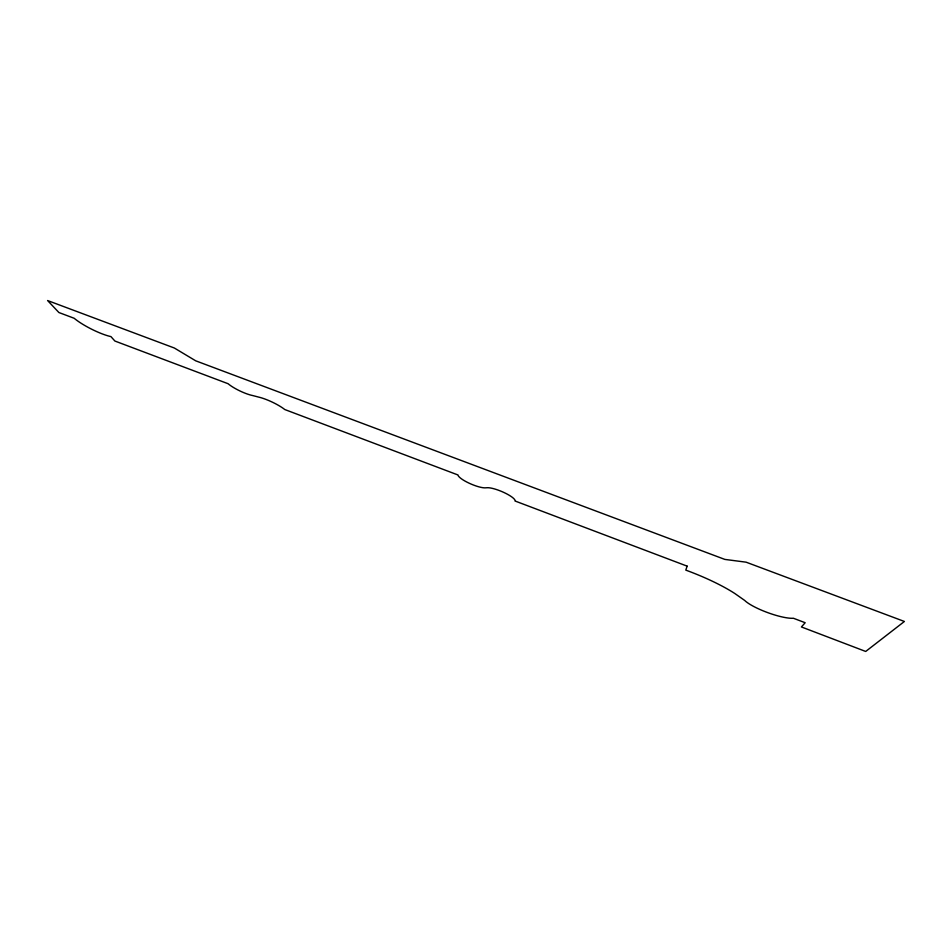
<?xml version="1.0" encoding="UTF-8"?>
<svg xmlns="http://www.w3.org/2000/svg" width="952" height="952" viewBox="0 0 952 952"><rect width="100%" height="100%" fill="white"/><g stroke="black" fill="none" stroke-linecap="round" stroke-linejoin="round"><path stroke-width="1.43" d="M687.142 566.142L685.797 570.117A69.329 14.649 21 0 1 734.861 593.536L744.702 600.45A28.691 6.176 20.1 0 0 767.847 612.672A28.691 6.176 20.1 0 0 793.409 618.253L805.178 622.727L801.406 626.952L865.701 651.454L904.4 621.466L746.118 562.18L724.829 559.407L195.707 360.82L174.347 348.015L47.6 300.546L58.905 312.53L74.161 318.265A26.763 5.51 26.8 0 0 110.944 336.603L114.883 341.03L228.087 383.715A17.767 3.856 25.5 0 0 252.72 395.556L260.634 397.615A20.17 4.343 25.2 0 1 284.791 409.538L458.007 474.977A15.851 3.618 23.1 0 0 468.979 483.116A15.851 3.618 23.1 0 0 485.377 487.84L487.21 487.721A16.125 3.653 22.8 0 1 504.572 492.791A16.125 3.653 22.8 0 1 515.044 501.002L687.142 566.142"/></g></svg>
